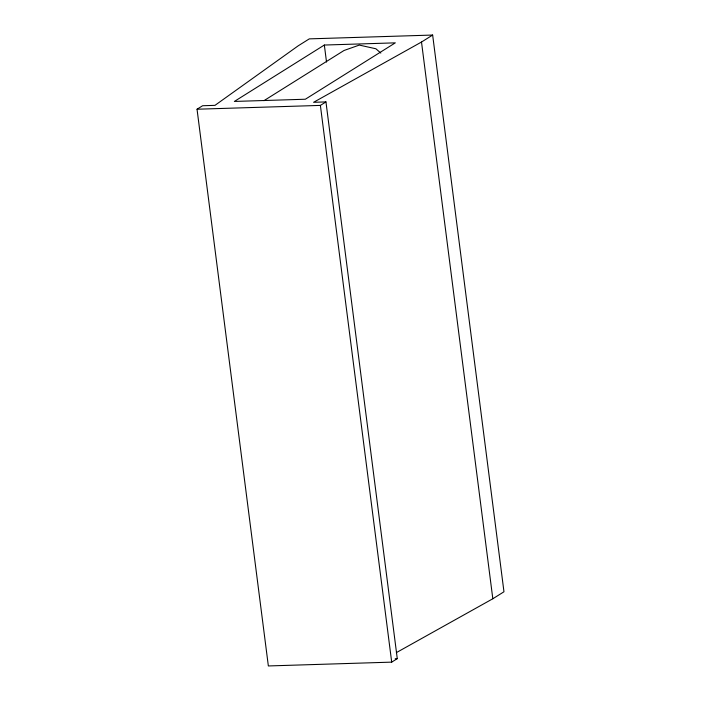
<?xml version="1.0" encoding="UTF-8"?>
<svg xmlns="http://www.w3.org/2000/svg" width="701" height="701" viewBox="0 0 701 701"><rect width="100%" height="100%" fill="white"/><g stroke="black" fill="none" stroke-linecap="round" stroke-linejoin="round"><path stroke-width="1.05" d="M432.648 35.05L421.503 42.034L313.584 102.302L325.956 101.917L397.274 658.642L391.701 662.13L268.352 665.95L197.034 109.225L202.607 105.737L214.979 105.352L298.153 45.854L309.299 38.87L432.648 35.05L503.966 591.775L492.821 598.759L396.363 652.622M324.344 45.039L234.371 101.435L305.338 99.235L395.311 42.849L324.344 45.039L326.517 62.056M263.935 100.681L344.042 50.481L359.289 45.083L375.894 48.772L380.809 53.066M197.034 109.225L320.383 105.404L325.956 101.917M395.215 658.703L397.274 658.642M421.503 42.034L492.821 598.759M320.383 105.404L391.701 662.13"/></g></svg>
